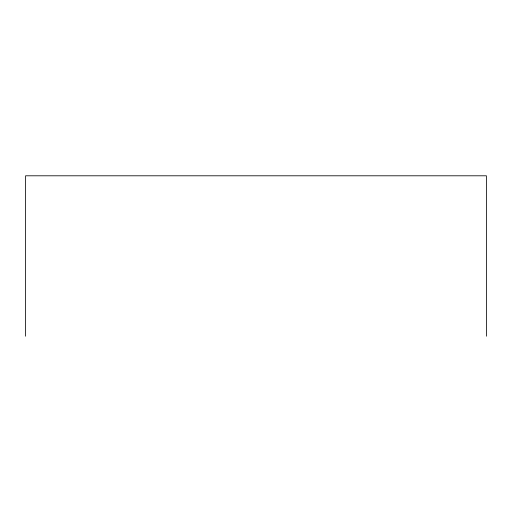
<?xml version="1.0" encoding="UTF-8"?>
<svg xmlns="http://www.w3.org/2000/svg" width="512" height="512" viewBox="0 0 512 512"><rect width="100%" height="100%" fill="white"/><g stroke="black" fill="none" stroke-linecap="round" stroke-linejoin="round"><path stroke-width="0.77" d="M486.4 336.205L486.4 175.795L25.6 175.795L25.6 336.205"/></g></svg>
